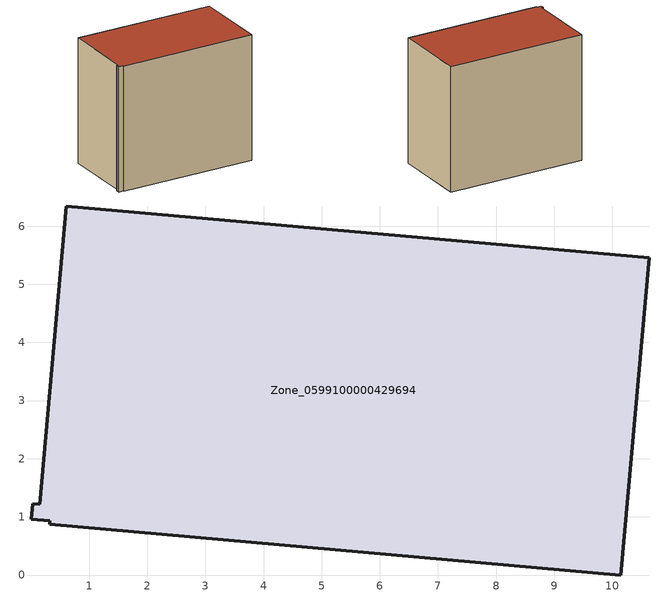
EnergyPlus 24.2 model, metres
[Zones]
Zone_0599100000429694
 floor ground (C_G): 0.33,0.93 0.01,0.96 0.03,1.22 0.15,1.21 0.61,6.35 10.63,5.45 10.14,0 0.32,0.88 z0
 wall outside (C_F): 10.63,5.45 0.61,6.35 0.15,1.21 0.03,1.22 0.01,0.96 0.33,0.93 0.32,0.88 10.14,0 10.63,5.45 z0:9.01
 roof outside (C_R): 0.33,0.93 0.32,0.88 10.14,0 10.63,5.45 0.61,6.35 0.15,1.21 0.03,1.22 0.01,0.96 z9.01
[BUILDING]
Pand.0599100000429694: North Axis=0; Terrain=City; Loads Convergence Tolerance Value=0.04; Temperature Convergence Tolerance Value=0.4; Solar Distribution=FullExterior; Maximum Number of Warmup Days=25; Minimum Number of Warmup Days=1
[Site:Location]
Rotterdam.The.Hague.AP_ZH_NLD Design_Conditions: Latitude=51.96; Longitude=4.45; Time Zone=1; Elevation=-4.5
[SITE:GROUNDTEMPERATURE:BUILDINGSURFACE]
18, 18, 18, 18, 18, 18, 18, 18, 18, 18, 18, 18
[MATERIAL] Thermal Absorptance=0.9; Solar Absorptance=0.7; Visible Absorptance=0.7
Name | Roughness | Thickness | Conductivity | Density | Specific Heat
G.TC.2006-2014 | MediumSmooth | 0.15 | 0.06 | 540 | 1210
F.TC.2006-2014 | Rough | 0.3 | 0.12 | 1920 | 840
R.TC.2006-2014 | MediumRough | 0.2 | 0.08 | 1500 | 1000
[CONSTRUCTION]
C_G: G.TC.2006-2014
C_F: F.TC.2006-2014
C_R: R.TC.2006-2014
[ZONE]
Zone_0599100000429694: Type=1; Multiplier=1; Ceiling Height=Autocalculate; Volume=Autocalculate; Floor Area=autocalculate; Part of Total Floor Area=Yes
[ZONEINFILTRATION:DESIGNFLOWRATE]
Infil_Zone_0599100000429694: Zone or ZoneList or Space or SpaceList=Zone_0599100000429694; Schedule=AlwaysOn; Design Flow Rate Calculation Method=Flow/Area; Flow Rate per Floor Area=0.0015; Constant Term Coefficient=1; Temperature Term Coefficient=0; Velocity Term Coefficient=0; Velocity Squared Term Coefficient=0
[HVACTEMPLATE:ZONE:IDEALLOADSAIRSYSTEM]
Zone_0599100000429694: Maximum Heating Supply Air Temperature=50; Minimum Cooling Supply Air Temperature=13; Maximum Heating Supply Air Humidity Ratio=0.0156; Minimum Cooling Supply Air Humidity Ratio=0.0077; Heating Limit=NoLimit; Cooling Limit=NoLimit; Dehumidification Control Type=ConstantSensibleHeatRatio; Cooling Sensible Heat Ratio=0.7; Dehumidification Setpoint=60; Humidification Control Type=None; Humidification Setpoint=30; Outdoor Air Method=None; Outdoor Air Flow Rate per Person=0.00944; Outdoor Air Flow Rate per Zone Floor Area=0; Outdoor Air Flow Rate per Zone=0; Demand Controlled Ventilation Type=None; Outdoor Air Economizer Type=NoEconomizer; Heat Recovery Type=None; Sensible Heat Recovery Effectiveness=0.7; Latent Heat Recovery Effectiveness=0.65
[ZONECONTROL:THERMOSTAT]
ThermostatControl_Zone_0599100000429694: Zone or ZoneList=Zone_0599100000429694; Control Type Schedule=DualSetpointControlType; Control 1=Thermostat_Zone_0599100000429694; Temperature Difference Between Cutout And Setpoint=0
[THERMOSTATSETPOINT:DUALSETPOINT]
Thermostat_Zone_0599100000429694: Heating Setpoint Temperature Schedule=HeatingSetpoint_Zone_0599100000429694; Cooling Setpoint Temperature Schedule=CoolingSetpoint_Zone_0599100000429694
[SCHEDULE:COMPACT]
HeatingSetpoint_Zone_0599100000429694: Through: 12/31, For: AllDays, Until: 24:00, 21
CoolingSetpoint_Zone_0599100000429694: Through: 12/31, For: AllDays, Until: 24:00, 24
DualSetpointControlType: Through: 12/31, For: AllDays, Until: 24:00, 4
AlwaysOn: Through: 12/31, For: AllDays, Until: 24:00, 1
